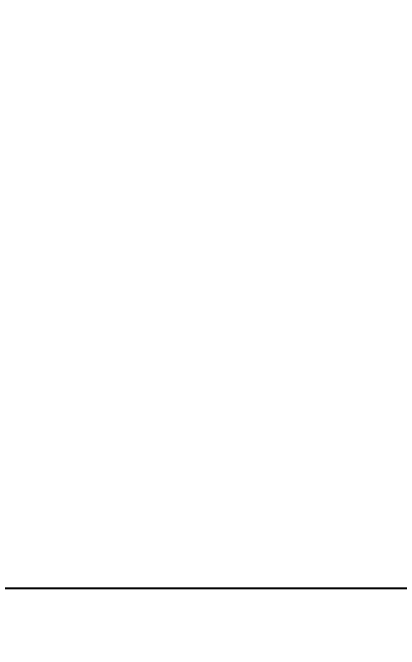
# Model space of a CAD drawing. Header units: millimetres. Extents: x 7606 to 8200, y 2765 to 3605.
# Drawn here: x 7909.5 to 8034.4, y 2984.2 to 3189.8 of the extents above; entities that cross this region are included whole.
import ezdxf

# ---------------------------------------------------------------- set-up
doc = ezdxf.new("R2010")
doc.units = ezdxf.units.MM
doc.layers.add('DIM_', color=3, linetype='Continuous', lineweight=9)
doc.styles.get("Standard").update_dxf_attribs({"font": 'arial.ttf'})
doc.dimstyles.new('사본(2) STANDARD', dxfattribs={"dimscale": 0, "dimtxt": 5, "dimasz": 5, "dimexe": 1.25, "dimexo": 0.625, "dimgap": 1.5, "dimtad": 3, "dimtih": 1, "dimtoh": 1, "dimdec": 1, "dimzin": 9, "dimdsep": 46, "dimtxsty": 'Standard', "dimcen": 2.5, "dimclrd": 3, "dimclre": 3, "dimclrt": 4, "dimadec": 0, "dimazin": 0, "dimtfac": 1, "dimtdec": 1, "dimtmove": 0, "dimatfit": 3, "dimfxl": 1.25, "dimtfill": 1, "dimtolj": 1, "dimtzin": 0, "dimarcsym": 0})

# ---------------------------------------------------------------- blocks, each defined once
blk = doc.blocks.new('*D13')
at = {"layer": 'DIM_', "color": 3, "lineweight": -2, "transparency": 16777216}
for p, q in [((7853.81, 3215.15), (7853.81, 2969.08)), ((8095.36, 3003.13), (8095.36, 2969.08)), ((7861.81, 2970.33), (7959.52, 2970.33)), ((8087.36, 2970.33), (7989.65, 2970.33))]:
    blk.add_line(p, q, dxfattribs=at)
at = {"layer": 'DIM_', "color": 3, "transparency": 16777216}
for points in [[(7861.81, 2971.67), (7861.81, 2969), (7853.81, 2970.33)], [(8087.36, 2971.67), (8087.36, 2969), (8095.36, 2970.33)]]:
    blk.add_solid(points, dxfattribs=at)
at = {"layer": 'DIM_', "color": 4, "transparency": 16777216, "insert": (7974.58, 2970.33), "char_height": 8, "attachment_point": 5, "bg_fill": 3, "box_fill_scale": 1.1, "bg_fill_color": 256, "bg_fill_true_color": 13158600, "bg_fill_transparency": 0}
blk.add_mtext('\\A1;241.6', dxfattribs=at)
blk = doc.blocks.new('*D20')
at = {"layer": 'DIM_', "color": 3, "lineweight": -2, "transparency": 16777216}
for p, q in [((7837.44, 3222.49), (7826.86, 3222.49)), ((7828.11, 3214.49), (7828.11, 3118.71)), ((7828.11, 3011.76), (7828.11, 3107.54)), ((8068.23, 3003.76), (7826.86, 3003.76))]:
    blk.add_line(p, q, dxfattribs=at)
at = {"layer": 'DIM_', "color": 3, "transparency": 16777216}
for points in [[(7826.78, 3214.49), (7829.45, 3214.49), (7828.11, 3222.49)], [(7826.78, 3011.76), (7829.45, 3011.76), (7828.11, 3003.76)]]:
    blk.add_solid(points, dxfattribs=at)
at = {"layer": 'DIM_', "color": 4, "transparency": 16777216, "insert": (7828.11, 3113.12), "char_height": 8, "attachment_point": 5, "bg_fill": 3, "box_fill_scale": 1.1, "bg_fill_color": 256, "bg_fill_true_color": 13158600, "bg_fill_transparency": 0}
blk.add_mtext('\\A1;218.7', dxfattribs=at)
blk = doc.blocks.new('*D21')
at = {"layer": 'DIM_', "color": 3, "lineweight": -2, "transparency": 16777216}
for p, q in [((7989.73, 3402.96), (7800.72, 3402.96)), ((7801.97, 3394.96), (7801.97, 3208.94)), ((7801.97, 3011.76), (7801.97, 3197.77)), ((8068.23, 3003.76), (7800.72, 3003.76))]:
    blk.add_line(p, q, dxfattribs=at)
at = {"layer": 'DIM_', "color": 3, "transparency": 16777216}
for points in [[(7800.64, 3394.96), (7803.3, 3394.96), (7801.97, 3402.96)], [(7800.64, 3011.76), (7803.3, 3011.76), (7801.97, 3003.76)]]:
    blk.add_solid(points, dxfattribs=at)
at = {"layer": 'DIM_', "color": 4, "transparency": 16777216, "insert": (7801.97, 3203.36), "char_height": 8, "attachment_point": 5, "bg_fill": 3, "box_fill_scale": 1.1, "bg_fill_color": 256, "bg_fill_true_color": 13158600, "bg_fill_transparency": 0}
blk.add_mtext('\\A1;399.2', dxfattribs=at)

msp = doc.modelspace()

# ---------------------------------------------------------------- dimensions: what is measured, and where the dimension line sits
at = {"layer": 'DIM_'}
dim = msp.add_linear_dim(base=(8095.3611, 2970.3349), p1=(7853.8062, 3215.7792), p2=(8095.3611, 3003.757), dimstyle='사본(2) STANDARD', override={"dimscale": 1, "dimtxt": 8, "dimasz": 8, "dimtad": 0}, dxfattribs=at)
dim.commit()
dim.dimension.update_dxf_attribs({"geometry": '*D13', "text_midpoint": (7974.5836, 2970.3349)})

# ---------------------------------------------------------------- next in the draw order: dimensions: what is measured, and where the dimension line sits
dim = msp.add_linear_dim(base=(7828.11, 3003.76), p1=(7838.06, 3222.49), p2=(8068.86, 3003.76), angle=90, dimstyle='사본(2) STANDARD', override={"dimscale": 1, "dimtxt": 8, "dimasz": 8, "dimtad": 0}, dxfattribs=at)
dim.commit()
dim.dimension.update_dxf_attribs({"geometry": '*D20', "text_midpoint": (7828.11, 3113.12)})

# ---------------------------------------------------------------- next in the draw order: dimensions: what is measured, and where the dimension line sits
dim = msp.add_linear_dim(base=(7801.97, 3003.76), p1=(7990.36, 3402.96), p2=(8068.86, 3003.76), angle=90, dimstyle='사본(2) STANDARD', override={"dimscale": 1, "dimtxt": 8, "dimasz": 8, "dimtad": 0}, dxfattribs=at)
dim.commit()
dim.dimension.update_dxf_attribs({"geometry": '*D21', "text_midpoint": (7801.97, 3203.36)})

doc.saveas('drawing.dxf')
